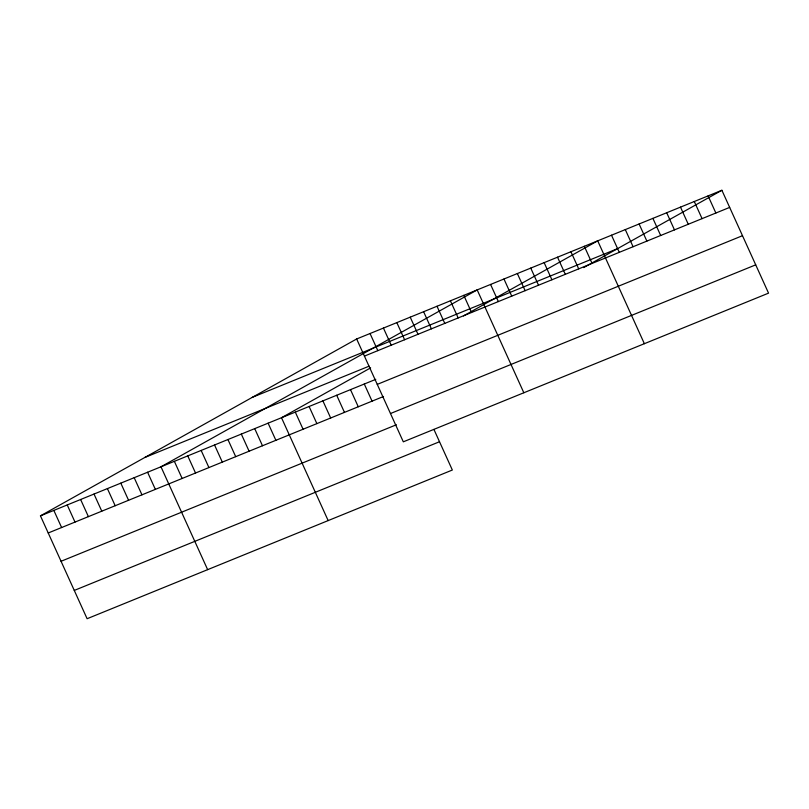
<?xml version="1.0" encoding="UTF-8"?>
<svg xmlns="http://www.w3.org/2000/svg" width="809" height="809" viewBox="0 0 809 809"><rect width="100%" height="100%" fill="white"/><g stroke="black" fill="none" stroke-linecap="round" stroke-linejoin="round"><path stroke-width="1.21" d="M433.917 429.407L452.342 470.029L87.109 618.723L40.45 515.859L356.658 338.971L721.891 190.277L768.55 293.141L403.317 441.825L356.658 338.971M370.633 367.862L281.502 417.727L328.161 520.581M463.496 315.914L597.709 240.839L644.369 343.694M583.694 267.587L721.891 190.277M252.307 397.34L617.54 248.656M364.424 356.102L729.657 207.407M144.801 457.489L369.116 366.164M40.45 515.859L375.791 379.34M377.257 384.386L742.49 235.702M48.216 532.989L383.557 396.471M390.484 413.53L755.717 264.846M61.049 561.284L396.39 424.765M74.276 590.428L439.509 441.744M708.097 195.899L715.864 213.03M694.294 201.512L702.07 218.642M680.5 207.134L688.267 224.265M666.697 212.747L674.473 229.877M652.903 218.369L660.67 235.49M639.11 223.982L646.876 241.112M625.306 229.604L633.073 246.725M611.513 235.217L619.279 252.347M584.32 246.29L592.087 263.41M570.932 251.741L578.698 268.871M557.532 257.191L565.309 274.322M544.144 262.642L551.91 279.772M530.755 268.092L538.521 285.223M517.356 273.543L525.132 290.674M503.967 279.004L511.733 296.124M490.578 284.455L498.344 301.575M523.838 392.759L477.189 289.905L160.981 466.793L207.64 569.647M463.79 295.356L471.566 312.486M450.401 300.806L458.167 317.937M437.012 306.257L444.778 323.388M423.613 311.708L431.389 328.838M410.224 317.158L417.99 334.289M396.835 322.619L404.601 339.74M383.436 328.07L391.212 345.19M370.047 333.52L377.813 350.641M364.293 384.022L372.059 401.153M350.499 389.645L358.266 406.765M336.696 395.257L344.462 412.388M322.902 400.88L330.669 418M309.099 406.492L316.875 423.623M295.305 412.115L303.072 429.235M268.113 423.178L275.879 440.308M254.724 428.628L262.49 445.759M241.325 434.079L249.101 451.21M227.936 439.54L235.702 456.66M214.547 444.99L222.313 462.111M201.158 450.441L208.924 467.572M187.759 455.892L195.535 473.022M174.37 461.342L182.136 478.473M147.582 472.244L155.358 489.374M134.193 477.694L141.959 494.825M120.804 483.155L128.57 500.275M107.405 488.606L115.181 505.726M94.016 494.056L101.782 511.177M80.627 499.507L88.393 516.638M67.238 504.958L75.004 522.088M53.839 510.408L61.615 527.539"/></g></svg>
